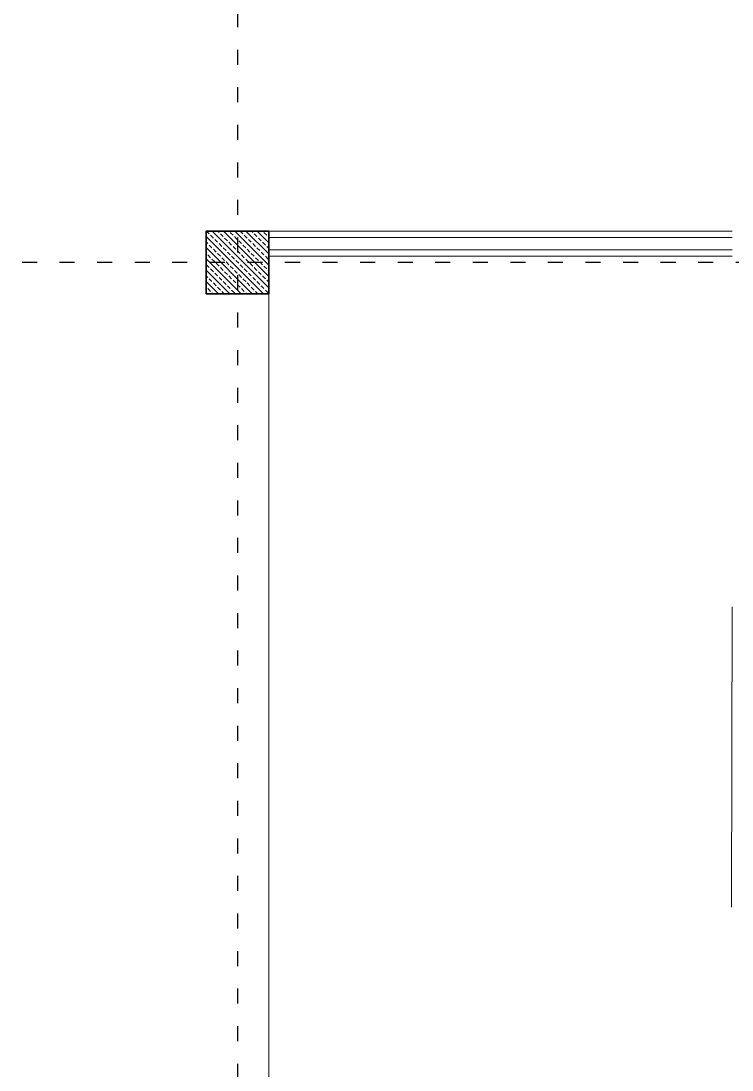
# Model space of a CAD drawing. Header units: millimetres. Extents: x 626118 to 667468, y 4481694 to 4492717.
# Drawn here: x 646892 to 647460, y 4490274 to 4491112 of the extents above; entities that cross this region are included whole.
import ezdxf

# ---------------------------------------------------------------- set-up
doc = ezdxf.new("R2010")
doc.units = ezdxf.units.MM
doc.linetypes.add('ACAD_ISO03W100', pattern=[30, 12, -18])
doc.linetypes.add('DUZ', pattern=[500, 500])
doc.layers.get('0').update_dxf_attribs({"color": 1, "linetype": 'DUZ'})
for name, color, linetype, lineweight in [('iç duvar', 7, 'Continuous', 50), ('KAPEN', 151, 'Continuous', 9), ('KOLON_F', 3, 'Continuous', 35)]:
    doc.layers.add(name, color=color, linetype=linetype, lineweight=lineweight)
doc.layers.add('KOLTAR_F', color=145, linetype='Continuous')

msp = doc.modelspace()

# ---------------------------------------------------------------- hatches: boundary and pattern name
at = {"layer": 'KOLTAR_F'}
h = msp.add_hatch(dxfattribs=at)
h.set_pattern_fill('ANSI33', color=256, angle=90, style=0)
h.set_pattern_definition([(135, (5151452.778, 3830310.847), (-4.4901280605, -4.4901280605), []), (135, (5151452.778, 3830315.337), (-4.4901280605, -4.4901280605), [3.175, -1.5875])])
h.paths.add_polyline_path([(647040.31, 4490894.33), (647040.31, 4490944.33), (647090.31, 4490944.33), (647090.31, 4490894.33)])

# ---------------------------------------------------------------- linework, layer by layer
at = {"color": 232, "linetype": 'ACAD_ISO03W100'}
for p, q in [((647065.31, 4492079.33), (647065.31, 4488949.33)), ((649845.31, 4490919.33), (645905.31, 4490919.33))]:
    msp.add_line(p, q, dxfattribs=at)
at = {"layer": 'iç duvar', "color": 252, "linetype": 'Continuous', "lineweight": 5, "true_color": 0x939598}
for p, q in [((647460.31, 4490944.33), (647090.31, 4490944.33)), ((647460.31, 4490924.33), (647090.31, 4490924.33)), ((647090.31, 4490204.33), (647090.31, 4490894.33))]:
    msp.add_line(p, q, dxfattribs=at)
at = {"layer": 'iç duvar', "color": 251, "lineweight": 5}
msp.add_line((647460.31, 4490644.33), (647459.84, 4490404.33), dxfattribs=at)
at = {"layer": 'KAPEN'}
for p, q in [((647460.31, 4490939.33), (647090.31, 4490939.33)), ((647460.31, 4490929.33), (647090.31, 4490929.33))]:
    msp.add_line(p, q, dxfattribs=at)
at = {"layer": 'KOLON_F'}
msp.add_lwpolyline([(647040.31, 4490894.33), (647040.31, 4490944.33), (647090.31, 4490944.33), (647090.31, 4490894.33)], close=True, dxfattribs=at)

doc.saveas('drawing.dxf')
